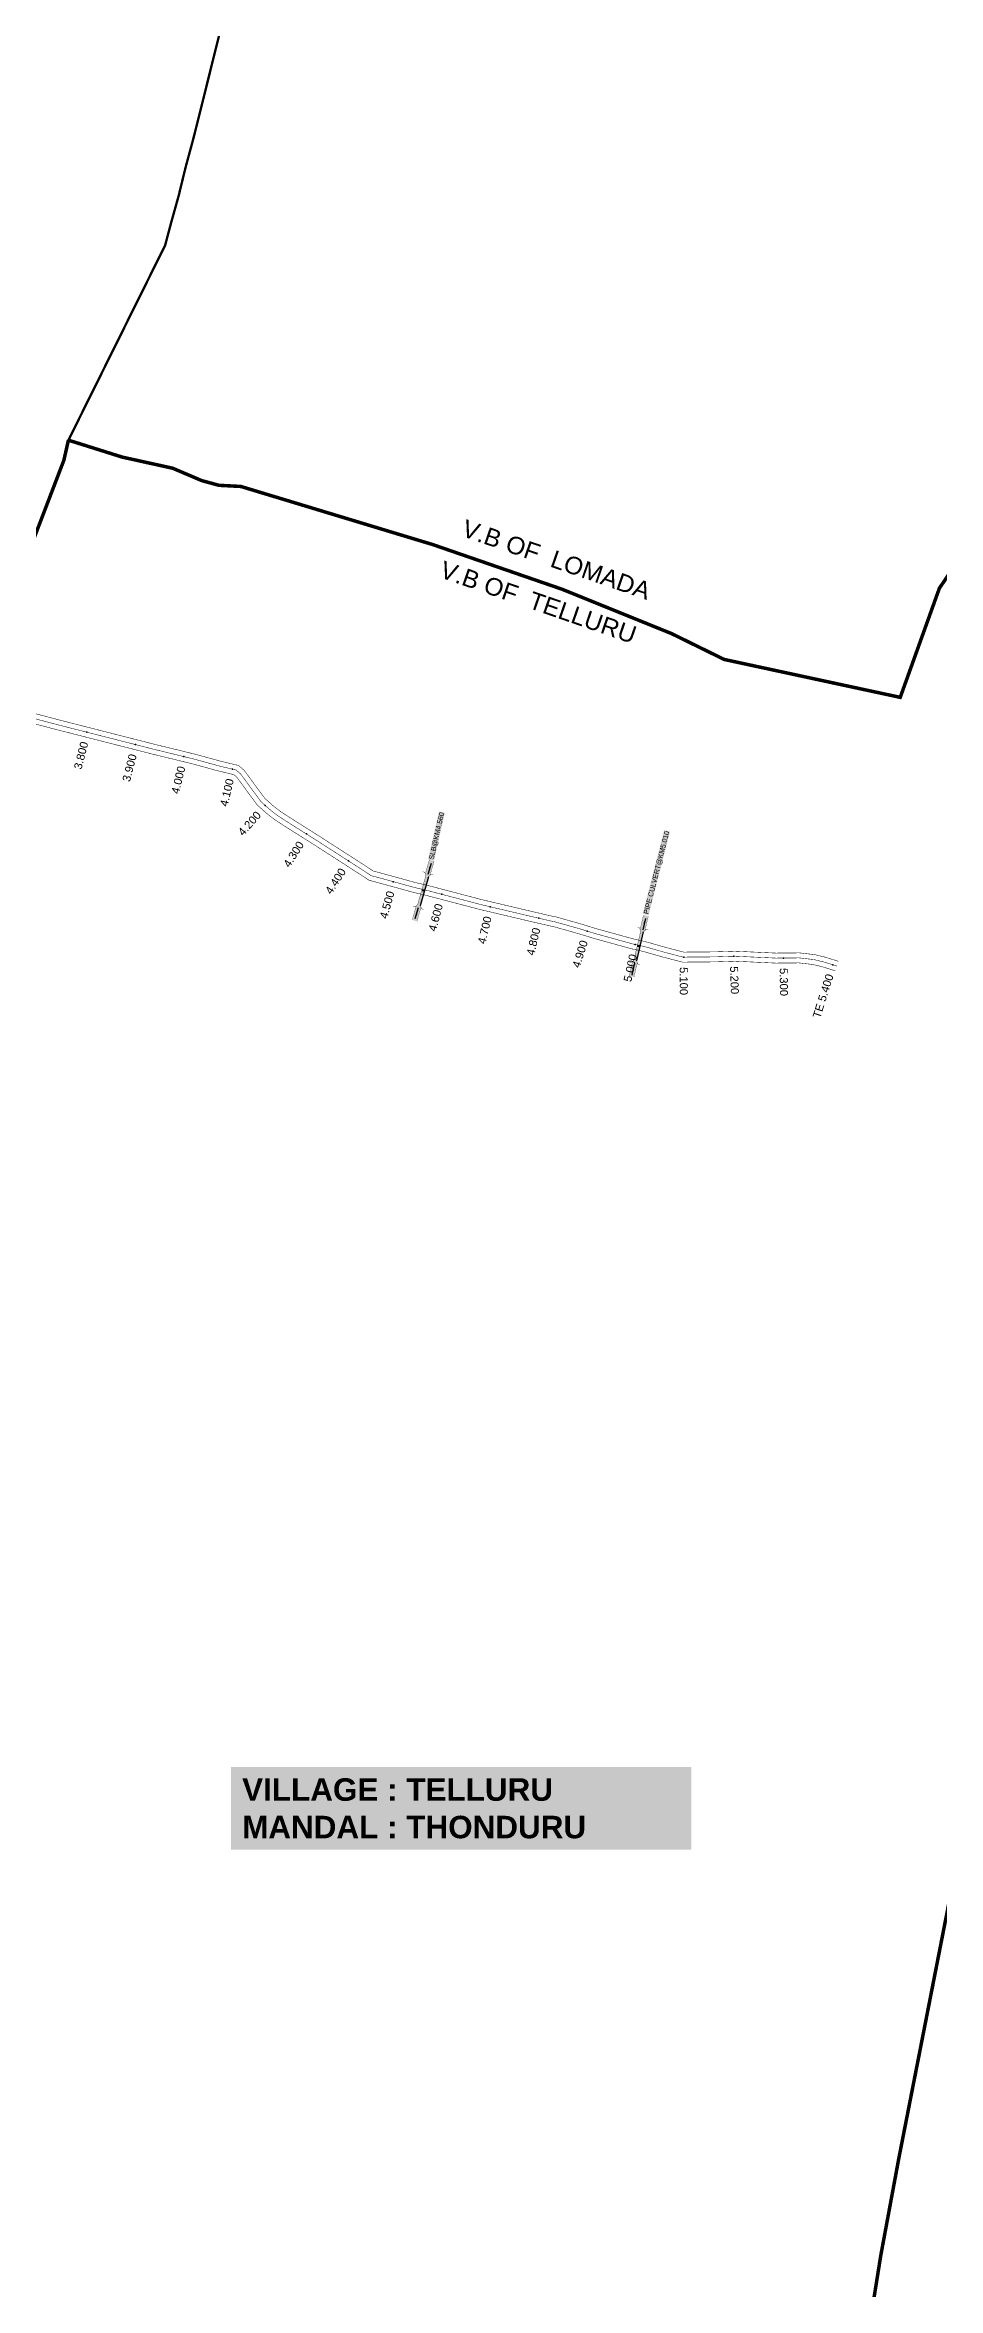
# Model space of a CAD drawing. Header units: inches. Extents: x 174104 to 230935, y 1583276 to 1631460.
# Drawn here: x 201796 to 203582, y 1607150 to 1611636 of the extents above; entities that cross this region are included whole.
import ezdxf
from ezdxf.enums import TextEntityAlignment as Align

# ---------------------------------------------------------------- set-up
doc = ezdxf.new("R2010")
doc.units = ezdxf.units.IN
doc.header["$LTSCALE"] = 15
doc.header["$MEASUREMENT"] = 0
doc.linetypes.add('ACAD_ISO02W100', pattern=[15, 12, -3])
doc.linetypes.add('HIDDEN2', pattern=[0.1875, 0.125, -0.0625])
for name, color, linetype in [('CANAL1', 7, 'Continuous'), ('CS', 134, 'Continuous'), ('CSMark', 72, 'Continuous'), ('STRUCTURE', 5, 'Continuous'), ('TEXT', 1, 'Continuous'), ('VB', 72, 'Continuous'), ('VILLAGE BOUNDRY', 5, 'Continuous')]:
    doc.layers.add(name, color=color, linetype=linetype)
doc.styles.get("Standard").update_dxf_attribs({"font": 'arial.ttf'})
doc.dimstyles.get("Standard").update_dxf_attribs({"dimtxt": 0.18, "dimasz": 0.18, "dimexe": 0.18, "dimexo": 0.0625, "dimgap": 0.09, "dimtad": 0, "dimtih": 1, "dimtoh": 1, "dimdec": 4, "dimzin": 0, "dimdsep": 46, "dimtxsty": 'Standard', "dimcen": 0.09, "dimadec": 0, "dimazin": 0, "dimtfac": 1, "dimtdec": 4, "dimtofl": 0, "dimtmove": 0, "dimatfit": 3, "dimfxl": 1, "dimtolj": 1, "dimtzin": 0, "dimarcsym": 0})

# ---------------------------------------------------------------- blocks, each defined once
blk = doc.blocks.new('SLB')
at = {"layer": 'STRUCTURE'}
h = blk.add_hatch(dxfattribs=at)
h.set_pattern_fill('DOTS', color=6, scale=20, angle=320.3722, style=0)
h.set_pattern_definition([(320.372247934, (-159.4327, -72.9564), (1.2786241598, 0.5641323054), [0, -1.25])])
h.paths.add_polyline_path([(769699.5, 1706871.1), (769699.5, 1706861.1), (769729.1, 1706861.1), (769732.1, 1706863.1), (769792.1, 1706863.1), (769795.1, 1706861.1), (769824.7, 1706861.1), (769824.7, 1706871.1), (769795.1, 1706871.1), (769792.1, 1706869.1), (769732.1, 1706869.1), (769729.1, 1706871.1)])
at = {"layer": 'STRUCTURE', "color": 6, "linetype": 'ACAD_ISO02W100', "ltscale": 0.5, "const_width": 0.5}
for points in [[(769699.5, 1706871.1), (769729.1, 1706871.1)], [(769699.5, 1706861.1), (769729.1, 1706861.1)], [(769795.1, 1706871.1), (769824.7, 1706871.1)], [(769795.1, 1706861.1), (769824.7, 1706861.1)]]:
    blk.add_lwpolyline(points, dxfattribs=at)
at = {"layer": 'STRUCTURE', "color": 6, "const_width": 0.628}
for points in [[(769726.1, 1706877.1), (769726.1, 1706873.1), (769732.1, 1706869.1), (769792.1, 1706869.1), (769798.1, 1706873.1), (769798.1, 1706877.1)], [(769726.1, 1706855.1), (769726.1, 1706859.1), (769732.1, 1706863.1), (769792.1, 1706863.1), (769798.1, 1706859.1), (769798.1, 1706855.1)]]:
    blk.add_lwpolyline(points, dxfattribs=at)
at = {"layer": 'STRUCTURE', "color": 6}
blk.add_lwpolyline([(769732.1, 1706863.1), (769792.1, 1706863.1)], dxfattribs=at)
blk.add_lwpolyline([(769732.1, 1706863.1), (769792.1, 1706863.1)], dxfattribs=at)
at = {"layer": 'STRUCTURE', "color": 0}
blk.add_circle((769762.1, 1706866.1), 1.24, dxfattribs=at)
for points in [[(769703.8, 1706866), (769726.7, 1706866)], [(769818.6, 1706865.8), (769795.7, 1706865.8)]]:
    blk.add_leader(points, dimstyle='Standard', override={"dimasz": 10, "dimgap": 0.09, "dimtad": 0}, dxfattribs=at)

msp = doc.modelspace()

# ---------------------------------------------------------------- linework, layer by layer
at = {"layer": 'CANAL1', "color": 1, "linetype": 'HIDDEN2', "ltscale": 4, "const_width": 1}
msp.add_lwpolyline([(201670.56099, 1610316.36493), (201824.2197, 1610275.76538), (202013.19029, 1610227.54005), (202096.54051, 1610207.18574), (202142.03325, 1610194.57827), (202165.63406, 1610188.87232), (202178.17575, 1610185.89787), (202186.74944, 1610178.48293), (202227.8013, 1610122.63088), (202247.80416, 1610104.95555), (202262.32904, 1610093.94158), (202285.99311, 1610078.6503), (202340.08491, 1610044.51775), (202426.33058, 1609989.00517), (202448.20618, 1609974.65123), (202454.66808, 1609973.03553), (202536.18736, 1609950.72366), (202555.33431, 1609946.38442), (202562.06285, 1609944.60807), (202667.37714, 1609916.9435), (202762.73802, 1609894.42142), (202808.43478, 1609883.79231), (202814.83169, 1609882.64489), (202868.41118, 1609867.49284), (202893.79736, 1609859.54586), (202971.2421, 1609838.15316), (202987.70764, 1609834.59745), (202998.03909, 1609831.95396), (203033.67294, 1609821.76123), (203071.39407, 1609811.90623), (203098.70338, 1609812.0065), (203134.2237, 1609812.35045), (203175.07091, 1609813.71238), (203256.9574, 1609809.90716), (203303.85032, 1609810.31527), (203319.73653, 1609808.4868), (203333.1527, 1609806.98765), (203352.86824, 1609802.17818), (203379.37165, 1609793.887)], dxfattribs=at)
at = {"layer": 'CANAL1', "color": 200, "const_width": 1}
for points in [[(201673.37854, 1610325.96365), (201826.73339, 1610285.44439), (202015.61288, 1610237.24231), (202099.06259, 1610216.8637), (202144.54426, 1610204.25929), (202167.96288, 1610198.5974), (202182.86548, 1610195.06302), (202194.14122, 1610185.31121), (202235.225, 1610129.41574), (202254.14495, 1610112.69731), (202268.07187, 1610102.13677), (202291.37517, 1610087.07861), (202345.45944, 1610052.95081), (202431.77987, 1609997.3901), (202452.27561, 1609983.94158), (202457.20118, 1609982.71001), (202538.61362, 1609960.42738), (202557.71646, 1609956.09815), (202564.60947, 1609954.27837), (202669.79712, 1609926.64707), (202765.02006, 1609904.15757), (202810.45162, 1609893.59015), (202817.08049, 1609892.40112), (202871.26609, 1609877.07767), (202896.62321, 1609869.13978), (202973.63074, 1609847.86785), (202990.00329, 1609844.33223), (203000.65408, 1609841.60703), (203036.31222, 1609831.40735), (203072.66074, 1609821.91095), (203098.63661, 1609822.00632), (203134.00864, 1609822.34884), (203175.13649, 1609823.72013), (203257.14613, 1609819.90918), (203304.38054, 1609820.32027), (203320.8635, 1609818.42311), (203334.90007, 1609816.85464), (203355.54877, 1609811.81753), (203382.35731, 1609803.43089)], [(201667.74345, 1610306.76621), (201821.70602, 1610266.08637), (202010.76769, 1610217.8378), (202094.01843, 1610197.50779), (202139.52224, 1610184.89724), (202163.30523, 1610179.14725), (202173.48602, 1610176.73273), (202179.35766, 1610171.65465), (202220.3776, 1610115.84602), (202241.46337, 1610097.2138), (202256.58621, 1610085.7464), (202280.61104, 1610070.222), (202334.71039, 1610036.08469), (202420.88128, 1609980.62024), (202444.13675, 1609965.36088), (202452.13497, 1609963.36104), (202533.7611, 1609941.01993), (202552.95217, 1609936.6707), (202559.51623, 1609934.93776), (202664.95717, 1609907.23993), (202760.45598, 1609884.68527), (202806.41793, 1609873.99448), (202812.5829, 1609872.88866), (202865.55628, 1609857.90802), (202890.97151, 1609849.95194), (202968.85346, 1609828.43847), (202985.41199, 1609824.86268), (202995.42411, 1609822.3009), (203031.03366, 1609812.11512), (203070.12739, 1609801.90151), (203098.77015, 1609802.00667), (203134.43876, 1609802.35207), (203175.00533, 1609803.70464), (203256.76867, 1609799.90514), (203303.32011, 1609800.31028), (203318.60956, 1609798.5505), (203331.40533, 1609797.12067), (203350.18771, 1609792.53884), (203376.38599, 1609784.34311)]]:
    msp.add_lwpolyline(points, dxfattribs=at)
at = {"layer": 'CS'}
for p in [(201879.77222, 1610261.58837), (201976.66676, 1610236.86087), (202073.71755, 1610212.75916), (202170.51682, 1610187.7143), (202236.40193, 1610115.03102), (202318.45198, 1610058.16838), (202402.66286, 1610004.23905), (202492.31169, 1609962.73245), (202589.06577, 1609937.51478), (202685.89938, 1609912.56896), (202783.23818, 1609889.65306), (202879.81642, 1609863.92251), (202976.13425, 1609837.09671), (203072.83941, 1609811.91154), (203172.81613, 1609813.6372), (203272.72591, 1609810.0444), (203371.0875, 1609796.47857)]:
    msp.add_point(p, dxfattribs=at)
at = {"layer": 'VILLAGE BOUNDRY', "linetype": 'HIDDEN2', "ltscale": 20}
msp.add_lwpolyline([(201334.75255, 1609265.47158, 7, 7, 0), (201359.37187, 1609258.57168, 7, 7, 0), (201393.42037, 1609366.16589, 7, 7, 0), (201454.67588, 1609667.63815, 7, 7, 0), (201553.44517, 1610013.94379, 7, 7, 0), (201607.81695, 1610199.87611, 7, 7, 0), (201700.45636, 1610466.37167, 7, 7, 0), (201723.76934, 1610526.83054, 7, 7, 0), (201746.45705, 1610577.44026, 7, 7, 0), (201795.0316, 1610704.47859, 7, 7, 0), (201833.61892, 1610805.40569, 7, 7, 0), (201842.71641, 1610845.58214, 4.72212, 4.72212, 0), (202036.03879, 1611235.11555, 4.72212, 4.72212, 0), (202048.60831, 1611282.3562, 4.72212, 4.72212, 0), (202063.2574, 1611334.77442, 4.72212, 4.72212, 0), (202076.75332, 1611390.31598, 4.72212, 4.72212, 0), (202092.41325, 1611448.28639, 4.72212, 4.72212, 0), (202105.95652, 1611502.15784, 4.72212, 4.72212, 0), (202121.50685, 1611564.66326, 4.72212, 4.72212, 0), (202144.4784, 1611656.9987, 4.72212, 4.72212, 0)], format="xyseb", dxfattribs=at)
at = {"layer": 'VILLAGE BOUNDRY', "linetype": 'HIDDEN2', "ltscale": 20, "const_width": 7}
for points in [[(201746.45705, 1610577.44026), (201795.0316, 1610704.47859), (201833.61892, 1610805.40569), (201842.71641, 1610845.58214)], [(201842.71641, 1610845.58214), (201950.22044, 1610811.71954), (202051.21616, 1610789.43958), (202109.27398, 1610764.68504), (202143.64655, 1610755.32055), (202187.5036, 1610752.98768), (202571.63908, 1610636.62483), (202830.20273, 1610547.27193), (203048.76869, 1610458.7019), (203153.76665, 1610407.10741), (203505.81085, 1610331.25094), (203584.03452, 1610549.31479), (203708.54035, 1610733.48523), (204128.76608, 1610580.45622)], [(203623.24902, 1606761.45922), (203547.37234, 1606748.76869), (203393.82734, 1606703.64372), (203423.46133, 1606944.28884), (203466.8559, 1607215.33819), (203502.87516, 1607409.2767), (203609.57797, 1607953.49726)]]:
    msp.add_lwpolyline(points, dxfattribs=at)

# ---------------------------------------------------------------- block references
at = {"layer": 'STRUCTURE', "color": 0}
for p, rotation in [((1634785.70701, 403863.70194, 100), 74.1737447763823), ((1688490.09842, 470012.01848, 100), 76.77557066952183)]:
    msp.add_blockref('SLB', p, dxfattribs=dict(at, rotation=rotation))

# ---------------------------------------------------------------- texts
at = {"layer": 'CSMark', "color": 1}
for s, rotation, p in [('3.800', 75.68367999, (201874.82672, 1610242.20946)), ('3.900', 75.68367935, (201971.72126, 1610217.48196)), ('4.000', 76.27682723, (202068.97293, 1610193.3301)), ('4.100', 76.65795359, (202165.90155, 1610168.25411)), ('4.200', 48.53490765, (202223.15865, 1610100.04384)), ('4.300', 57.74760082, (202307.77898, 1610041.25427)), ('4.400', 57.23238015, (202391.8382, 1609987.42159)), ('4.500', 74.69299226, (202487.03187, 1609943.44195)), ('4.600', 75.28173735, (202583.98445, 1609918.17104)), ('4.700', 76.71154035, (202681.3023, 1609893.10446)), ('4.800', 76.90578338, (202778.70712, 1609870.17309)), ('4.900', 72.61760162, (202873.84147, 1609844.83586)), ('5.000', 77.81419046, (202971.9126, 1609817.54735)), ('TE 5.400', 72.62851154, (203365.11618, 1609777.39079))]:
    msp.add_text(s, height=16, rotation=rotation, dxfattribs=at).set_placement(p, align=Align.MIDDLE_RIGHT)
for s, rotation, p in [('5.100', 270.2103643, (203072.91284, 1609791.91167)), ('5.200', 271.90965088, (203173.4826, 1609793.64831)), ('5.300', 270.49863545, (203272.89997, 1609790.04515))]:
    msp.add_text(s, height=16, rotation=rotation, dxfattribs=at).set_placement(p, align=Align.MIDDLE_LEFT)
at = {"layer": 'STRUCTURE', "color": 5, "char_height": 10, "attachment_point": 1, "bg_fill": 1, "box_fill_scale": 1.1, "bg_fill_color": 7, "bg_fill_true_color": 16777215, "bg_fill_transparency": 0}
for s, insert, width, rotation in [('SLB@KM4.560', (202563.13216, 1610008.34844), 96.041337, 77.23086253), ('PIPE CULVERT@KM5.010', (202992.29742, 1609899.46135), 170.4478854, 75.64774943)]:
    msp.add_mtext(s, dxfattribs=dict(at, insert=insert, width=width, rotation=rotation))
at = {"layer": 'TEXT', "insert": (202190.02014, 1608169.858), "char_height": 45, "width": 875.4943383, "attachment_point": 1, "bg_fill": 1, "box_fill_scale": 1.5, "bg_fill_color": 50, "bg_fill_transparency": 0}
msp.add_mtext('{\\fArial|b1|i0|c0|p34;\\C5;VILLAGE : TELLURU\\PMANDAL : THONDURU}', dxfattribs=at)
at = {"layer": 'VB', "color": 1}
for s, p in [('V.B OF  LOMADA', (202632.29189, 1610671.13259)), ('V.B OF  TELLURU', (202588.42185, 1610588.59187))]:
    msp.add_text(s, height=35, rotation=340.93617549, dxfattribs=at).set_placement(p, align=Align.MIDDLE_LEFT)

doc.saveas('drawing.dxf')
